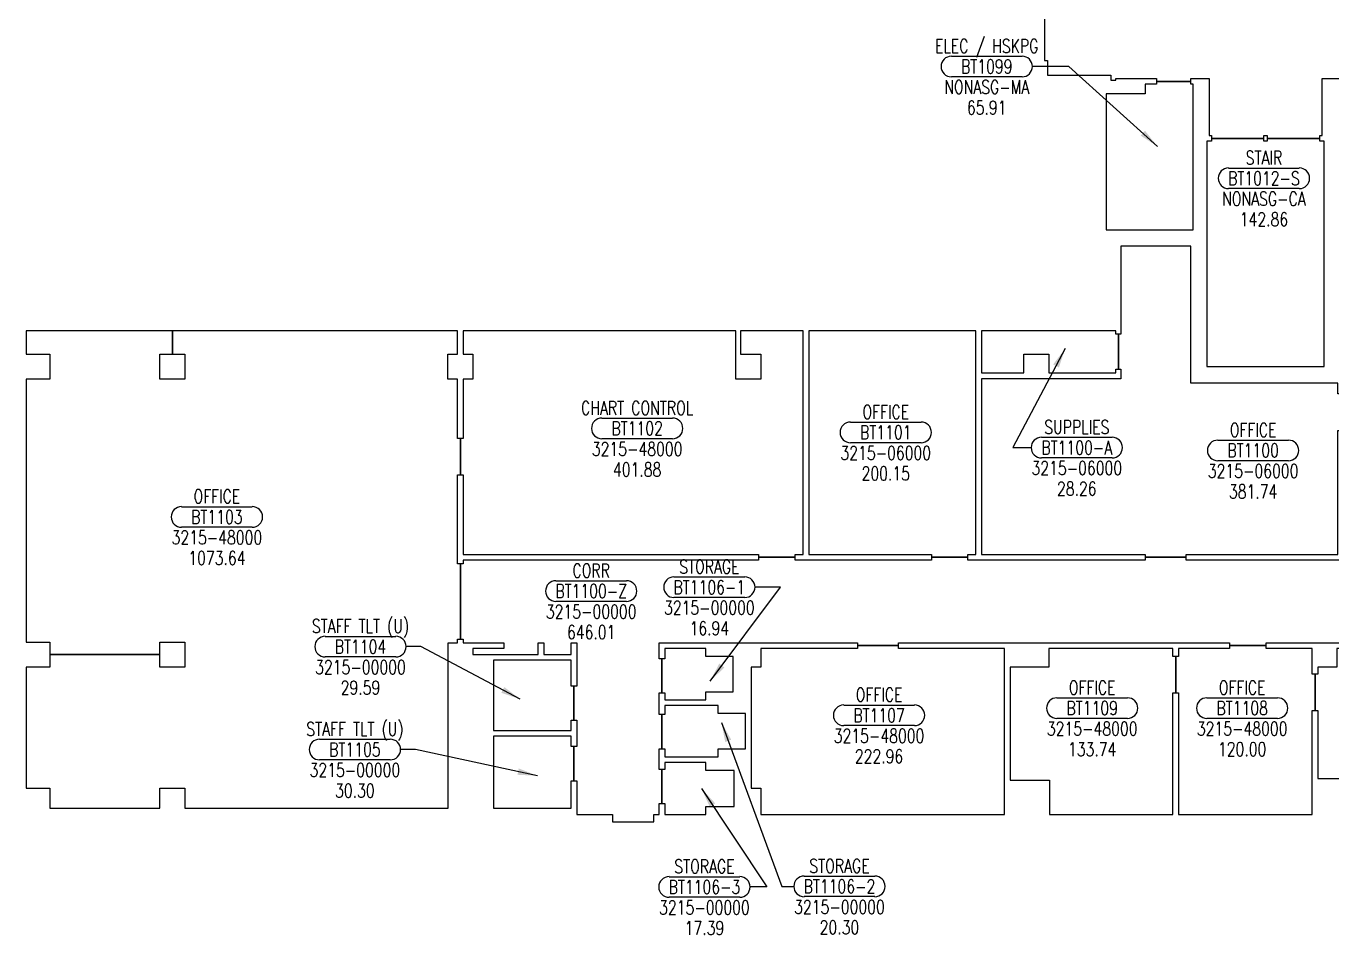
# Model space of a CAD drawing. Extents: x 3045 to 7103, y 18060 to 20148.
# Drawn here: x 3045 to 4190, y 18060 to 18857 of the extents above; entities that cross this region are included whole.
import ezdxf
from ezdxf.enums import TextEntityAlignment as Align

# ---------------------------------------------------------------- set-up
doc = ezdxf.new("R2010")
doc.units = 0
doc.header["$MEASUREMENT"] = 0
doc.layers.get('0').update_dxf_attribs({"linetype": 'CONTINUOUS'})
for name, color, linetype in [('AREA', 3, 'CONTINUOUS'), ('AREA2', 1, 'CONTINUOUS'), ('COSTC', 6, 'CONTINUOUS'), ('PLINE2', 5, 'CONTINUOUS'), ('ROOMNA', 4, 'CONTINUOUS'), ('ROOMNO', 4, 'CONTINUOUS'), ('ROOMOV', 4, 'CONTINUOUS')]:
    doc.layers.add(name, color=color, linetype=linetype)
doc.styles.get("Standard").update_dxf_attribs({"font": 'simplex.shx', "width": 0.75})
doc.dimstyles.get("Standard").update_dxf_attribs({"dimtxt": 0.18, "dimasz": 0.18, "dimexe": 0.18, "dimexo": 0.0625, "dimgap": 0.09, "dimtad": 0, "dimtih": 1, "dimtoh": 1, "dimdec": 4, "dimzin": 0, "dimtxsty": 'STANDARD', "dimcen": 0.09, "dimazin": 3, "dimtfac": 1, "dimtdec": 4, "dimtofl": 0, "dimtmove": 0, "dimatfit": 3, "dimtolj": 1, "dimtzin": 0})

# ---------------------------------------------------------------- blocks, each defined once
blk = doc.blocks.new('ROOM')
at = {"layer": 'ROOMOV'}
for p, q in [((-31, 9), (31, 9)), ((31, -9), (-31, -9))]:
    blk.add_line(p, q, dxfattribs=at)
for centre, start, end in [((-31, 0), 90, 270), ((31, 0), 270, 90)]:
    blk.add_arc(centre, 9.04, start, end, dxfattribs=at)
at = {"color": 0, "width": 0.75, "flags": 1}
for tag, p in [('FLFIN', (-60, -36)), ('ICRA', (60, -36)), ('FLTYPE', (-60, -48)), ('USER1', (60, -48)), ('FLCOND', (-60, -60)), ('USER2', (60, -60)), ('WLFIN', (-60, -72)), ('SITE', (-24, -72)), ('UCODE', (24, -72)), ('USER3', (60, -72)), ('WLTYPE', (-60, -84)), ('BLDG', (-24, -84)), ('UDESC', (24, -84)), ('USER4', (60, -84)), ('WLCOND', (-60, -96)), ('FLR', (-24, -96)), ('FCODE', (24, -96)), ('USER5', (60, -96)), ('CLFIN', (-60, -108)), ('COSTCD', (-24, -108)), ('FDESC', (24, -108)), ('USER6', (60, -108)), ('CLTYPE', (-60, -120)), ('DEPTD', (-24, -120)), ('DIVISION', (24, -120)), ('USER7', (60, -120)), ('CLCOND', (-60, -132)), ('RDES', (-24, -132)), ('CONTACT', (24, -132)), ('USER8', (60, -132)), ('CLHT', (-60, -144)), ('CHDATE', (-24, -144)), ('OCCUP', (24, -144)), ('BLOCK', (60, -144)), ('BASE', (-60, -156)), ('CBACK', (-24, -156)), ('PRCONTACT', (24, -156)), ('BLOCK2', (60, -156))]:
    blk.add_attdef(tag, text='', height=6, dxfattribs=at).set_placement(p, align=Align.MIDDLE_CENTER)
at = {"layer": 'AREA', "width": 0.75}
blk.add_attdef('AREA', text='', height=12, dxfattribs=at).set_placement((0, -36), align=Align.MIDDLE_CENTER)
at = {"layer": 'AREA2', "width": 0.75}
blk.add_attdef('AREA2', text='', height=12, dxfattribs=at).set_placement((0, -36), align=Align.MIDDLE_CENTER)
at = {"layer": 'COSTC', "width": 0.75}
blk.add_attdef('COSTC', text='', height=12, dxfattribs=at).set_placement((0, -18), align=Align.MIDDLE_CENTER)
at = {"layer": 'ROOMNA', "width": 0.75}
for tag, p in [('RMNAA', (0, 54)), ('RMNAB', (0, 36)), ('RMNAC', (0, 18))]:
    blk.add_attdef(tag, text='', height=12, dxfattribs=at).set_placement(p, align=Align.MIDDLE_CENTER)
at = {"layer": 'ROOMNO', "width": 0.75}
blk.add_attdef('RMNU', text='', height=12, dxfattribs=at).set_placement((0, 0), align=Align.MIDDLE_CENTER)

msp = doc.modelspace()

# ---------------------------------------------------------------- linework, layer by layer
at = {"layer": 'PLINE2', "color": 6}
for points in [[(3938.2, 18871.2), (3938.2, 18827.2), (3940.7, 18827.2), (3940.7, 18814.2), (3996.2, 18814.2), (3996.2, 18809.7), (4000.7, 18809.7), (4000.7, 18811.2), (4036.5, 18811.2), (4036.5, 18808.7), (4066.5, 18808.7), (4066.5, 18811.2), (4082.5, 18811.2), (4082.5, 18761.2), (4084.5, 18761.2), (4084.5, 18758.7), (4130.5, 18758.7), (4130.5, 18761.2), (4133.5, 18761.2), (4133.5, 18758.7), (4179.5, 18758.7), (4179.5, 18761.2), (4181.5, 18761.2), (4181.5, 18811.2), (4231.5, 18811.2)], [(4200.3, 18389), (4062.5, 18389), (4062.5, 18391.5), (4026.5, 18391.5), (4026.5, 18389), (3871, 18389), (3871, 18391.5), (3839, 18391.5), (3839, 18389), (3719.5, 18389), (3719.5, 18391.5), (3687.5, 18391.5), (3687.5, 18389), (3428.5, 18389), (3428.5, 18385.8), (3426, 18385.8), (3426, 18319.8), (3428.5, 18319.8), (3428.5, 18316.6), (3464.1, 18316.6), (3464.1, 18311.6), (3437, 18311.6), (3437, 18306.2), (3494.1, 18306.2), (3494.1, 18316.6), (3499.1, 18316.6), (3499.1, 18306.2), (3523.1, 18306.2), (3523.1, 18316.6), (3528.1, 18316.6), (3528.1, 18278.6), (3525.6, 18278.6), (3525.6, 18248.6), (3528.1, 18248.6), (3528.1, 18225.6), (3525.6, 18225.6), (3525.6, 18195.6), (3528.1, 18195.6), (3528.1, 18166.1), (3559.5, 18166.1), (3559.5, 18159.6), (3595.5, 18159.6), (3595.5, 18166.1), (3600.2, 18166.1), (3600.2, 18175.6), (3602.7, 18175.6), (3602.7, 18205.6), (3600.2, 18205.6), (3600.2, 18223.6), (3602.7, 18223.6), (3602.7, 18253.6), (3600.2, 18253.6), (3600.2, 18272.6), (3602.7, 18272.6), (3602.7, 18302.6), (3602.7, 18302.6), (3602.7, 18302.6), (3600.2, 18302.6), (3600.2, 18316.6), (3774.1, 18316.6), (3774.1, 18314.1), (3810.1, 18314.1), (3810.1, 18316.6), (4100.4, 18316.6), (4100.4, 18314.1), (4132.4, 18314.1), (4132.4, 18316.6), (4291.3, 18316.6)]]:
    msp.add_lwpolyline(points, dxfattribs=at)
for points in [[(4068.5, 18806.2), (4066.5, 18806.2), (4066.5, 18808.7), (4036.5, 18808.7), (4036.5, 18806.2), (4026.4, 18806.2), (4026.4, 18797.7), (3992.3, 18797.7), (3992.3, 18678.7), (4068.5, 18678.7)], [(4183.5, 18756.2), (4179.5, 18756.2), (4179.5, 18758.7), (4133.5, 18758.7), (4133.5, 18756.2), (4130.5, 18756.2), (4130.5, 18758.7), (4084.5, 18758.7), (4084.5, 18756.2), (4080.5, 18756.2), (4080.5, 18558.7), (4183.5, 18558.7)], [(4197.6, 18534.7), (4195.3, 18534.7), (4195.3, 18544.2), (4066.5, 18544.2), (4066.5, 18664.2), (4005.2, 18664.2), (4005.2, 18587.2), (4003, 18587.2), (4003, 18556.5), (4005.2, 18556.5), (4005.2, 18548.1), (3883, 18548.1), (3883, 18394), (4026.5, 18394), (4026.5, 18391.5), (4062.5, 18391.5), (4062.5, 18394), (4195.3, 18394), (4195.3, 18502.7), (4197.6, 18502.7)], [(3423.5, 18463.7), (3426, 18463.7), (3426, 18495.7), (3423.5, 18495.7), (3423.5, 18547.7), (3415, 18547.7), (3415, 18569.7), (3423.5, 18569.7), (3423.5, 18590.2), (3173.5, 18590.2), (3173.5, 18569.7), (3184.5, 18569.7), (3184.5, 18547.7), (3162.5, 18547.7), (3162.5, 18569.7), (3173.5, 18569.7), (3173.5, 18590.2), (3045.2, 18590.2), (3045.2, 18569.7), (3066, 18569.7), (3066, 18547.7), (3045.2, 18547.7), (3045.2, 18317.2), (3066, 18317.2), (3066, 18306.2), (3162.5, 18306.2), (3162.5, 18317.2), (3184.5, 18317.2), (3184.5, 18295.2), (3162.5, 18295.2), (3162.5, 18306.2), (3066, 18306.2), (3066, 18295.2), (3045.2, 18295.2), (3045.2, 18189.1), (3066, 18189.1), (3066, 18171.6), (3162.5, 18171.6), (3162.5, 18189.1), (3184.5, 18189.1), (3184.5, 18171.6), (3415.4, 18171.6), (3415.4, 18316.6), (3423.5, 18316.6), (3423.5, 18319.8), (3426, 18319.8), (3426, 18385.8), (3423.5, 18385.8)], [(3726.5, 18590.2), (3671.5, 18590.2), (3671.5, 18569.7), (3689.5, 18569.7), (3689.5, 18547.7), (3667.5, 18547.7), (3667.5, 18569.7), (3667.5, 18590.2), (3428.5, 18590.2), (3428.5, 18569.7), (3437, 18569.7), (3437, 18547.7), (3428.5, 18547.7), (3428.5, 18495.7), (3426, 18495.7), (3426, 18463.7), (3428.5, 18463.7), (3428.5, 18394), (3687.5, 18394), (3687.5, 18391.5), (3719.5, 18391.5), (3719.5, 18394), (3726.5, 18394)], [(3878, 18590.2), (3731.5, 18590.2), (3731.5, 18394), (3839, 18394), (3839, 18391.5), (3871, 18391.5), (3871, 18394), (3878, 18394)], [(4003, 18587.2), (4000.7, 18587.2), (4000.7, 18590.2), (3883, 18590.2), (3883, 18553.1), (3920, 18553.1), (3920, 18569.7), (3942, 18569.7), (3942, 18553.1), (4000.7, 18553.1), (4000.7, 18556.5), (4003, 18556.5)], [(3605.2, 18311.6), (3605.2, 18302.6), (3602.7, 18302.6), (3602.7, 18272.6), (3605.2, 18272.6), (3605.2, 18266.6), (3641.2, 18266.6), (3641.2, 18273.6), (3665.2, 18273.6), (3665.2, 18304.6), (3641.2, 18304.6), (3641.2, 18311.6)], [(3903.2, 18311.6), (3810.1, 18311.6), (3810.1, 18314.1), (3774.1, 18314.1), (3774.1, 18311.6), (3689.5, 18311.6), (3689.5, 18295.2), (3681, 18295.2), (3681, 18189.1), (3689.5, 18189.1), (3689.5, 18166.1), (3903.2, 18166.1)], [(4053.3, 18304.6), (4050.8, 18304.6), (4050.8, 18311.6), (3942, 18311.6), (3942, 18295.2), (3908.2, 18295.2), (3908.2, 18196.1), (3942.5, 18196.1), (3942.5, 18166.1), (4050.8, 18166.1), (4050.8, 18272.6), (4053.3, 18272.6)], [(4175.4, 18289.2), (4172.9, 18289.2), (4172.9, 18311.6), (4132.4, 18311.6), (4132.4, 18314.1), (4100.4, 18314.1), (4100.4, 18311.6), (4055.8, 18311.6), (4055.8, 18304.6), (4053.3, 18304.6), (4053.3, 18272.6), (4055.8, 18272.6), (4055.8, 18166.1), (4172.9, 18166.1), (4172.9, 18257.2), (4175.4, 18257.2)], [(4291.3, 18311.6), (4194.5, 18311.6), (4194.5, 18295.2), (4177.9, 18295.2), (4177.9, 18289.2), (4175.4, 18289.2), (4175.4, 18257.2), (4177.9, 18257.2), (4177.9, 18197.5), (4198.9, 18197.5), (4198.9, 18166.1), (4291.3, 18166.1)], [(3525.6, 18278.6), (3523.1, 18278.6), (3523.1, 18301.2), (3455.1, 18301.2), (3455.1, 18239.6), (3523.1, 18239.6), (3523.1, 18248.6), (3525.6, 18248.6)], [(3676, 18254.6), (3652, 18254.6), (3652, 18261.6), (3605.2, 18261.6), (3605.2, 18253.6), (3602.7, 18253.6), (3602.7, 18223.6), (3605.2, 18223.6), (3605.2, 18216.6), (3652, 18216.6), (3652, 18223.6), (3676, 18223.6)], [(3525.6, 18225.6), (3523.1, 18225.6), (3523.1, 18234.6), (3455.1, 18234.6), (3455.1, 18171.6), (3523.1, 18171.6), (3523.1, 18195.6), (3525.6, 18195.6)], [(3666.2, 18204.6), (3641.2, 18204.6), (3641.2, 18211.6), (3605.2, 18211.6), (3605.2, 18205.6), (3602.7, 18205.6), (3602.7, 18175.6), (3605.2, 18175.6), (3605.2, 18166.1), (3641.2, 18166.1), (3641.2, 18173.1), (3666.2, 18173.1)]]:
    msp.add_lwpolyline(points, close=True, dxfattribs=at)

# ---------------------------------------------------------------- block references
at = {"layer": 'ROOMNO', "color": 2}
ref = msp.add_blockref('ROOM', (3887.5, 18821.8), dxfattribs=at)
ref.add_attrib('RMNU', 'BT1099', dxfattribs={"height": 12, "width": 0.75}).set_placement((3887.5, 18821.8), align=Align.MIDDLE_CENTER)
ref.add_attrib('RMNAC', 'ELEC / HSKPG', dxfattribs={"layer": 'ROOMNA', "height": 12, "width": 0.75}).set_placement((3887.5, 18839.8), align=Align.MIDDLE_CENTER)
ref.add_attrib('COSTC', 'NONASG-MA', dxfattribs={"layer": 'COSTC', "height": 12, "width": 0.75}).set_placement((3887.5, 18803.8), align=Align.MIDDLE_CENTER)
ref.add_attrib('AREA2', '65.91', dxfattribs={"layer": 'AREA2', "height": 12, "width": 0.75}).set_placement((3887.5, 18785.8), align=Align.MIDDLE_CENTER)
ref = msp.add_blockref('ROOM', (4130.6, 18723.8), dxfattribs=at)
ref.add_attrib('RMNU', 'BT1012-S', dxfattribs={"height": 12, "width": 0.75}).set_placement((4130.6, 18723.8), align=Align.MIDDLE_CENTER)
ref.add_attrib('RMNAC', 'STAIR', dxfattribs={"layer": 'ROOMNA', "height": 12, "width": 0.75}).set_placement((4130.6, 18741.8), align=Align.MIDDLE_CENTER)
ref.add_attrib('COSTC', 'NONASG-CA', dxfattribs={"layer": 'COSTC', "height": 12, "width": 0.75}).set_placement((4130.6, 18705.8), align=Align.MIDDLE_CENTER)
ref.add_attrib('AREA2', '142.86', dxfattribs={"layer": 'AREA2', "height": 12, "width": 0.75}).set_placement((4130.6, 18687.8), align=Align.MIDDLE_CENTER)
ref = msp.add_blockref('ROOM', (3581, 18504.5), dxfattribs=at)
ref.add_attrib('RMNU', 'BT1102', dxfattribs={"height": 12, "width": 0.75}).set_placement((3581, 18504.5), align=Align.MIDDLE_CENTER)
ref.add_attrib('RMNAC', 'CHART CONTROL', dxfattribs={"layer": 'ROOMNA', "height": 12, "width": 0.75}).set_placement((3581, 18522.5), align=Align.MIDDLE_CENTER)
ref.add_attrib('COSTC', '3215-48000', dxfattribs={"layer": 'COSTC', "height": 12, "width": 0.75}).set_placement((3581, 18486.5), align=Align.MIDDLE_CENTER)
ref.add_attrib('AREA2', '401.88', dxfattribs={"layer": 'AREA2', "height": 12, "width": 0.75}).set_placement((3581, 18468.5), align=Align.MIDDLE_CENTER)
ref = msp.add_blockref('ROOM', (3799, 18501), dxfattribs=at)
ref.add_attrib('RMNU', 'BT1101', dxfattribs={"height": 12, "width": 0.75}).set_placement((3799, 18501), align=Align.MIDDLE_CENTER)
ref.add_attrib('RMNAC', 'OFFICE', dxfattribs={"layer": 'ROOMNA', "height": 12, "width": 0.75}).set_placement((3799, 18519), align=Align.MIDDLE_CENTER)
ref.add_attrib('COSTC', '3215-06000', dxfattribs={"layer": 'COSTC', "height": 12, "width": 0.75}).set_placement((3799, 18483), align=Align.MIDDLE_CENTER)
ref.add_attrib('AREA2', '200.15', dxfattribs={"layer": 'AREA2', "height": 12, "width": 0.75}).set_placement((3799, 18465), align=Align.MIDDLE_CENTER)
ref = msp.add_blockref('ROOM', (3966.5, 18487.7), dxfattribs=at)
ref.add_attrib('RMNU', 'BT1100-A', dxfattribs={"height": 12, "width": 0.75}).set_placement((3966.5, 18487.7), align=Align.MIDDLE_CENTER)
ref.add_attrib('RMNAC', 'SUPPLIES', dxfattribs={"layer": 'ROOMNA', "height": 12, "width": 0.75}).set_placement((3966.5, 18505.7), align=Align.MIDDLE_CENTER)
ref.add_attrib('COSTC', '3215-06000', dxfattribs={"layer": 'COSTC', "height": 12, "width": 0.75}).set_placement((3966.5, 18469.7), align=Align.MIDDLE_CENTER)
ref.add_attrib('AREA2', '28.26', dxfattribs={"layer": 'AREA2', "height": 12, "width": 0.75}).set_placement((3966.5, 18451.7), align=Align.MIDDLE_CENTER)
ref = msp.add_blockref('ROOM', (4121.1, 18485.2), dxfattribs=at)
ref.add_attrib('RMNU', 'BT1100', dxfattribs={"height": 12, "width": 0.75}).set_placement((4121.1, 18485.2), align=Align.MIDDLE_CENTER)
ref.add_attrib('RMNAC', 'OFFICE', dxfattribs={"layer": 'ROOMNA', "height": 12, "width": 0.75}).set_placement((4121.1, 18503.2), align=Align.MIDDLE_CENTER)
ref.add_attrib('COSTC', '3215-06000', dxfattribs={"layer": 'COSTC', "height": 12, "width": 0.75}).set_placement((4121.1, 18467.2), align=Align.MIDDLE_CENTER)
ref.add_attrib('AREA2', '381.74', dxfattribs={"layer": 'AREA2', "height": 12, "width": 0.75}).set_placement((4121.1, 18449.2), align=Align.MIDDLE_CENTER)
ref = msp.add_blockref('ROOM', (3212.5, 18426.9), dxfattribs=at)
ref.add_attrib('RMNU', 'BT1103', dxfattribs={"height": 12, "width": 0.75}).set_placement((3212.5, 18426.9), align=Align.MIDDLE_CENTER)
ref.add_attrib('RMNAC', 'OFFICE', dxfattribs={"layer": 'ROOMNA', "height": 12, "width": 0.75}).set_placement((3212.5, 18444.9), align=Align.MIDDLE_CENTER)
ref.add_attrib('COSTC', '3215-48000', dxfattribs={"layer": 'COSTC', "height": 12, "width": 0.75}).set_placement((3212.5, 18408.9), align=Align.MIDDLE_CENTER)
ref.add_attrib('AREA2', '1073.64', dxfattribs={"layer": 'AREA2', "height": 12, "width": 0.75}).set_placement((3212.5, 18390.9), align=Align.MIDDLE_CENTER)
ref = msp.add_blockref('ROOM', (3644.3, 18365.3), dxfattribs=at)
ref.add_attrib('RMNU', 'BT1106-1', dxfattribs={"height": 12, "width": 0.75}).set_placement((3644.3, 18365.3), align=Align.MIDDLE_CENTER)
ref.add_attrib('RMNAC', 'STORAGE', dxfattribs={"layer": 'ROOMNA', "height": 12, "width": 0.75}).set_placement((3644.3, 18383.3), align=Align.MIDDLE_CENTER)
ref.add_attrib('COSTC', '3215-00000', dxfattribs={"layer": 'COSTC', "height": 12, "width": 0.75}).set_placement((3644.3, 18347.3), align=Align.MIDDLE_CENTER)
ref.add_attrib('AREA2', '16.94', dxfattribs={"layer": 'AREA2', "height": 12, "width": 0.75}).set_placement((3644.3, 18329.3), align=Align.MIDDLE_CENTER)
ref = msp.add_blockref('ROOM', (3540.7, 18361.9), dxfattribs=at)
ref.add_attrib('RMNU', 'BT1100-Z', dxfattribs={"height": 12, "width": 0.75}).set_placement((3540.7, 18361.9), align=Align.MIDDLE_CENTER)
ref.add_attrib('RMNAC', 'CORR', dxfattribs={"layer": 'ROOMNA', "height": 12, "width": 0.75}).set_placement((3540.7, 18379.9), align=Align.MIDDLE_CENTER)
ref.add_attrib('COSTC', '3215-00000', dxfattribs={"layer": 'COSTC', "height": 12, "width": 0.75}).set_placement((3540.7, 18343.9), align=Align.MIDDLE_CENTER)
ref.add_attrib('AREA2', '646.01', dxfattribs={"layer": 'AREA2', "height": 12, "width": 0.75}).set_placement((3540.7, 18325.9), align=Align.MIDDLE_CENTER)
ref = msp.add_blockref('ROOM', (3338.4, 18313.2), dxfattribs=at)
ref.add_attrib('RMNU', 'BT1104', dxfattribs={"height": 12, "width": 0.75}).set_placement((3338.4, 18313.2), align=Align.MIDDLE_CENTER)
ref.add_attrib('RMNAC', 'STAFF TLT (U)', dxfattribs={"layer": 'ROOMNA', "height": 12, "width": 0.75}).set_placement((3338.4, 18331.2), align=Align.MIDDLE_CENTER)
ref.add_attrib('COSTC', '3215-00000', dxfattribs={"layer": 'COSTC', "height": 12, "width": 0.75}).set_placement((3338.4, 18295.2), align=Align.MIDDLE_CENTER)
ref.add_attrib('AREA2', '29.59', dxfattribs={"layer": 'AREA2', "height": 12, "width": 0.75}).set_placement((3338.4, 18277.2), align=Align.MIDDLE_CENTER)
ref = msp.add_blockref('ROOM', (3793.1, 18253), dxfattribs=at)
ref.add_attrib('RMNU', 'BT1107', dxfattribs={"height": 12, "width": 0.75}).set_placement((3793.1, 18253), align=Align.MIDDLE_CENTER)
ref.add_attrib('RMNAC', 'OFFICE', dxfattribs={"layer": 'ROOMNA', "height": 12, "width": 0.75}).set_placement((3793.1, 18271), align=Align.MIDDLE_CENTER)
ref.add_attrib('COSTC', '3215-48000', dxfattribs={"layer": 'COSTC', "height": 12, "width": 0.75}).set_placement((3793.1, 18235), align=Align.MIDDLE_CENTER)
ref.add_attrib('AREA2', '222.96', dxfattribs={"layer": 'AREA2', "height": 12, "width": 0.75}).set_placement((3793.1, 18217), align=Align.MIDDLE_CENTER)
ref = msp.add_blockref('ROOM', (3980, 18259.3), dxfattribs=at)
ref.add_attrib('RMNU', 'BT1109', dxfattribs={"height": 12, "width": 0.75}).set_placement((3980, 18259.3), align=Align.MIDDLE_CENTER)
ref.add_attrib('RMNAC', 'OFFICE', dxfattribs={"layer": 'ROOMNA', "height": 12, "width": 0.75}).set_placement((3980, 18277.3), align=Align.MIDDLE_CENTER)
ref.add_attrib('COSTC', '3215-48000', dxfattribs={"layer": 'COSTC', "height": 12, "width": 0.75}).set_placement((3980, 18241.3), align=Align.MIDDLE_CENTER)
ref.add_attrib('AREA2', '133.74', dxfattribs={"layer": 'AREA2', "height": 12, "width": 0.75}).set_placement((3980, 18223.3), align=Align.MIDDLE_CENTER)
ref = msp.add_blockref('ROOM', (4111.5, 18259.3), dxfattribs=at)
ref.add_attrib('RMNU', 'BT1108', dxfattribs={"height": 12, "width": 0.75}).set_placement((4111.5, 18259.3), align=Align.MIDDLE_CENTER)
ref.add_attrib('RMNAC', 'OFFICE', dxfattribs={"layer": 'ROOMNA', "height": 12, "width": 0.75}).set_placement((4111.5, 18277.3), align=Align.MIDDLE_CENTER)
ref.add_attrib('COSTC', '3215-48000', dxfattribs={"layer": 'COSTC', "height": 12, "width": 0.75}).set_placement((4111.5, 18241.3), align=Align.MIDDLE_CENTER)
ref.add_attrib('AREA2', '120.00', dxfattribs={"layer": 'AREA2', "height": 12, "width": 0.75}).set_placement((4111.5, 18223.3), align=Align.MIDDLE_CENTER)
ref = msp.add_blockref('ROOM', (3333.5, 18223), dxfattribs=at)
ref.add_attrib('RMNU', 'BT1105', dxfattribs={"height": 12, "width": 0.75}).set_placement((3333.5, 18223), align=Align.MIDDLE_CENTER)
ref.add_attrib('RMNAC', 'STAFF TLT (U)', dxfattribs={"layer": 'ROOMNA', "height": 12, "width": 0.75}).set_placement((3333.5, 18241), align=Align.MIDDLE_CENTER)
ref.add_attrib('COSTC', '3215-00000', dxfattribs={"layer": 'COSTC', "height": 12, "width": 0.75}).set_placement((3333.5, 18205), align=Align.MIDDLE_CENTER)
ref.add_attrib('AREA2', '30.30', dxfattribs={"layer": 'AREA2', "height": 12, "width": 0.75}).set_placement((3333.5, 18187), align=Align.MIDDLE_CENTER)
ref = msp.add_blockref('ROOM', (3640, 18102.5), dxfattribs=at)
ref.add_attrib('RMNU', 'BT1106-3', dxfattribs={"height": 12, "width": 0.75}).set_placement((3640, 18102.5), align=Align.MIDDLE_CENTER)
ref.add_attrib('RMNAC', 'STORAGE', dxfattribs={"layer": 'ROOMNA', "height": 12, "width": 0.75}).set_placement((3640, 18120.5), align=Align.MIDDLE_CENTER)
ref.add_attrib('COSTC', '3215-00000', dxfattribs={"layer": 'COSTC', "height": 12, "width": 0.75}).set_placement((3640, 18084.5), align=Align.MIDDLE_CENTER)
ref.add_attrib('AREA2', '17.39', dxfattribs={"layer": 'AREA2', "height": 12, "width": 0.75}).set_placement((3640, 18066.5), align=Align.MIDDLE_CENTER)
ref = msp.add_blockref('ROOM', (3758.4, 18103), dxfattribs=at)
ref.add_attrib('RMNU', 'BT1106-2', dxfattribs={"height": 12, "width": 0.75}).set_placement((3758.4, 18103), align=Align.MIDDLE_CENTER)
ref.add_attrib('RMNAC', 'STORAGE', dxfattribs={"layer": 'ROOMNA', "height": 12, "width": 0.75}).set_placement((3758.4, 18121), align=Align.MIDDLE_CENTER)
ref.add_attrib('COSTC', '3215-00000', dxfattribs={"layer": 'COSTC', "height": 12, "width": 0.75}).set_placement((3758.4, 18085), align=Align.MIDDLE_CENTER)
ref.add_attrib('AREA2', '20.30', dxfattribs={"layer": 'AREA2', "height": 12, "width": 0.75}).set_placement((3758.4, 18067), align=Align.MIDDLE_CENTER)

# ---------------------------------------------------------------- leaders
at = {"layer": 'ROOMNO'}
for points in [[(4037.2, 18751.8), (3959.6, 18821.8), (3927.5, 18821.8)], [(3956.4, 18574.6), (3910.3, 18487.7), (3926.4, 18487.7)], [(3644.9, 18282.8), (3706.7, 18365.3), (3684.4, 18365.3)], [(3478.5, 18267.1), (3391.3, 18313.2), (3378.5, 18313.2)], [(3654.9, 18246.8), (3707.8, 18103), (3718.3, 18103)], [(3493.5, 18200), (3386.7, 18223), (3373.5, 18223)], [(3637.5, 18188.7), (3694.6, 18102.5), (3680.1, 18102.5)]]:
    msp.add_leader(points, dimstyle='STANDARD', override={"dimscale": 96, "dimgap": 0.09, "dimtad": 0}, dxfattribs=at)

doc.saveas('drawing.dxf')
